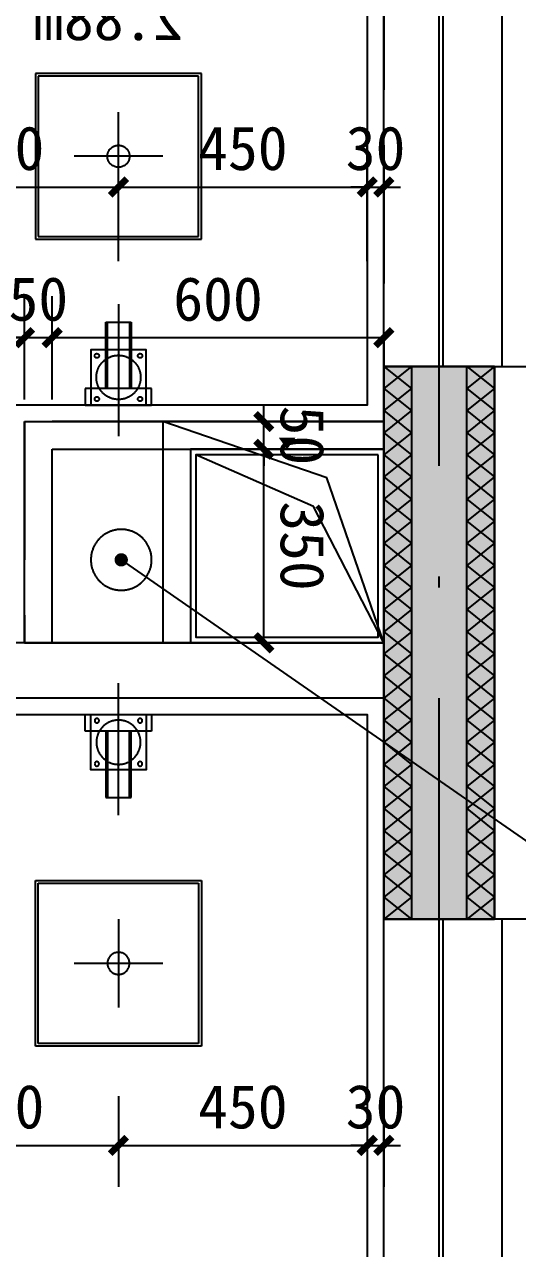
# Model space of a CAD drawing. Header units: millimetres. Extents: x -15 to 66915, y -15 to 18798.
# Drawn here: x 37035 to 37927, y 12467 to 14681 of the extents above; entities that cross this region are included whole.
import ezdxf
from ezdxf.xclip import XClip

# ---------------------------------------------------------------- set-up
doc = ezdxf.new("R2010")
doc.units = ezdxf.units.MM
doc.header["$LTSCALE"] = 1000
doc.header["$XCLIPFRAME"] = 2
for name, pattern in [('1#2#楼$0$DOTE', [2.42, 2, -0.2, 0.02, -0.2]), ('110-WC$0$DASH', [0.35, 0.25, -0.1]), ('110-墙体$0$给排水_排水-污水', [0]), ('DASH', [0.35, 0.25, -0.1])]:
    doc.linetypes.add(name, pattern=pattern)
doc.layers.get('Defpoints').update_dxf_attribs({"color": 4, "linetype": 'DASH'})
for name, color, linetype in [('1#2#楼$0$A-ANNO-DIMS', 3, 'Continuous'), ('1#2#楼$0$A-ANNO-DOTE', 10, '1#2#楼$0$DOTE'), ('1#2#楼$0$A-ANNO-IDEN', 3, 'Continuous'), ('1#2#楼$0$A-WALL-INSL', 241, 'Continuous'), ('110-WC$0$A-FLOR-SPCL', 225, 'Continuous'), ('110-WC$0$洁具', 225, 'Continuous'), ('110-墙体$0$A-COLU-CONC-HATC', 204, 'Continuous'), ('110-墙体$0$A-FLOR-UNDR', 177, 'Continuous'), ('110-墙体$0$A-FURN-MOVE', 47, 'Continuous'), ('110-墙体$0$A-WALL-BLOK', 131, 'Continuous'), ('110-墙体$0$A-WALL-CONC', 9, 'Continuous'), ('110-墙体$0$A-WALL-STUD', 133, 'Continuous'), ('110-墙体$0$P_drainage-sanitary', 93, '110-墙体$0$给排水_排水-污水'), ('110-墙体-东$0$A-DOOR', 51, 'Continuous'), ('110-墙体-东$0$A-WALL-CONC', 9, 'Continuous'), ('110-墙体-东-PC$0$A-ANNO-HATC-PATT', 8, 'Continuous')]:
    doc.layers.add(name, color=color, linetype=linetype)
doc.styles.add('1#2#楼$0$_TCH_DIM_T3', font='')
doc.styles.add('110-WC$0$_TCH_SPACE', font='')
doc.styles.get('1#2#楼$0$_TCH_DIM_T3').set_extended_font_data('SimSun')
doc.styles.get('110-WC$0$_TCH_SPACE').set_extended_font_data('SimSun')
doc.dimstyles.new('1#2#楼$0$_TCH_ARCH&&30', dxfattribs={"dimtxt": 79.303797, "dimasz": 30, "dimexe": 75, "dimexo": 90, "dimgap": 30, "dimtad": 1, "dimdec": 0, "dimzin": 0, "dimdsep": 46, "dimtxsty": '1#2#楼$0$_TCH_DIM_T3', "dimblk": '1#2#楼$0$_ArchTick', "dimcen": 0.09, "dimclrt": 7, "dimazin": 2, "dimtfac": 1, "dimtdec": 0, "dimtix": 1, "dimtmove": 2, "dimatfit": 3, "dimfxl": 100, "dimtolj": 1, "dimtzin": 0, "dimarcsym": 0})

# ---------------------------------------------------------------- blocks, each defined once
blk = doc.blocks.new('110-墙体$0$AUDIT_I_230620153711-0')
at = {"layer": '110-墙体$0$A-FLOR-UNDR'}
blk.add_lwpolyline([(0, 400), (400, 400), (400, 0), (0, 0)], close=True, dxfattribs=at)
blk.add_lwpolyline([(0, 0), (103.1, 298.2), (400, 400)], dxfattribs=at)
at = {"layer": '110-墙体$0$A-FURN-MOVE'}
blk.add_lwpolyline([(175, 350, 0, 30, 0), (175, 370.8, 30, 30, 0)], format="xyseb", dxfattribs=at)
for points in [[(0, 350), (350, 350), (350, 0), (0, 0)], [(10, 340), (340, 340), (340, 10), (10, 10)]]:
    blk.add_lwpolyline(points, close=True, dxfattribs=at)
blk.add_lwpolyline([(0, 0), (127.1, 246.7), (340, 340)], dxfattribs=at)
blk = doc.blocks.new('110-墙体')
at = {"layer": '110-墙体$0$A-COLU-CONC-HATC'}
for points in [[(-100, 6600), (-100, 6100), (100, 6100), (100, 6600)], [(100, 6100), (-100, 6100), (-100, 5600), (100, 5600)]]:
    blk.add_hatch(color=256, dxfattribs=at).paths.add_polyline_path(points)
at = {"layer": '110-墙体$0$A-WALL-BLOK'}
for p, q in [((100, 6100), (700, 6100)), ((700, 6100), (990, 6100)), ((100, 6000), (700, 6000)), ((700, 6000), (990, 6000))]:
    blk.add_line(p, q, dxfattribs=at)
at = {"layer": '110-墙体$0$A-WALL-CONC'}
for p, q in [((-100, 6600), (-100, 6100)), ((100, 6600), (-100, 6600)), ((100, 6600), (100, 6100)), ((-100, 6100), (-100, 5600)), ((100, 6100), (100, 5600)), ((100, 5600), (-100, 5600))]:
    blk.add_line(p, q, dxfattribs=at)
at = {"layer": '110-墙体$0$A-WALL-STUD'}
for p, q in [((750, 6500), (100, 6500)), ((100, 6450), (100, 6500)), ((750, 6100), (750, 6500)), ((700, 6450), (100, 6450)), ((700, 6100), (700, 6450))]:
    blk.add_line(p, q, dxfattribs=at)
at = {"layer": '110-墙体$0$P_drainage-sanitary'}
blk.add_circle((575, 6250), 55, dxfattribs=at)
at = {"layer": '110-墙体$0$A-FURN-MOVE'}
blk.add_blockref('110-墙体$0$AUDIT_I_230620153711-0', (100, 6100), dxfattribs=at)
blk = doc.blocks.new('110-WC$0$fffterthfhfghfghrtth')
at = {"color": 0, "ltscale": 300}
blk.add_line((-182.2, 0), (56.6, 0), dxfattribs=at)
at = {"color": 0, "linetype": '110-WC$0$DASH', "ltscale": 300}
for points in [[(-300, 150), (-600, 150), (-600, -150), (-300, -150)], [(-305, 145), (-595, 145), (-595, -145), (-305, -145)], [(-30, 60), (-30, -60), (0, -60), (0, 60)], [(-30, 23), (-30, -23), (-150, -23), (-150, 23)], [(-150, -20), (-150, 20), (-30, 20), (-30, -20)]]:
    blk.add_lwpolyline(points, close=True, dxfattribs=at)
for points in [[(-450, 80), (-450, -80)], [(-370, 0), (-530, 0)]]:
    blk.add_lwpolyline(points, dxfattribs=at)
blk.add_circle((-450, 0), 20, dxfattribs=at)
blk = doc.blocks.new('110-WC$0$A$C446C3F73')
at = {"layer": '110-WC$0$A-FLOR-SPCL'}
blk.add_lwpolyline([(-50, -50), (50, -50), (50, 50), (-50, 50)], close=True, dxfattribs=at)
for centre, radius in [((-39.1, 39.1), 4), ((0, 0), 40), ((39.1, 39.1), 4), ((-39.1, -39.1), 4), ((39.1, -39.1), 4)]:
    blk.add_circle(centre, radius, dxfattribs=at)
blk = doc.blocks.new('110-WC')
at = {"layer": '110-WC$0$A-FLOR-SPCL'}
for points in [[(1970, -100), (1970, -30), (30, -30), (30, -1170), (970, -1170), (970, -1570), (1970, -1570), (1970, -1000), (2000, -1000)], [(2550, -3300), (2550, -3270), (2620, -3270), (2620, -1730), (30, -1730), (30, -3270), (1650, -3270), (1650, -3300)]]:
    blk.add_lwpolyline(points, dxfattribs=at)
at = {"layer": 'Defpoints'}
for points in [[(0, -1600), (2000, -1600), (2000, 0), (0, 0)], [(0, -1200), (650, -1200), (650, -1600), (0, -1600)], [(0, -1700), (2650, -1700), (2650, -3300), (0, -3300)]]:
    blk.add_lwpolyline(points, close=True, dxfattribs=at)
at = {"layer": '110-WC$0$A-FLOR-SPCL', "xscale": -1, "rotation": 270}
blk.add_blockref('110-WC$0$A$C446C3F73', (480, -1120), dxfattribs=at)
at = {"layer": '110-WC$0$A-FLOR-SPCL', "rotation": 270}
blk.add_blockref('110-WC$0$A$C446C3F73', (480, -1780), dxfattribs=at)
at = {"layer": '110-WC$0$洁具', "extrusion": (0, 0, -1), "zscale": -1, "rotation": 270.0003015910824}
blk.add_blockref('110-WC$0$fffterthfhfghfghrtth', (-480, -1170), dxfattribs=at)
at = {"layer": '110-WC$0$洁具', "extrusion": (0, 0, -1), "xscale": -1, "zscale": -1, "rotation": 269.9996984089176}
blk.add_blockref('110-WC$0$fffterthfhfghfghrtth', (-480, -1730), dxfattribs=at)
at = {"layer": 'Defpoints', "style": '110-WC$0$_TCH_SPACE'}
blk.add_text('2.88m', height=79.3, dxfattribs=at).set_placement((363.1, -509.8))
blk = doc.blocks.new('110-墙体-东$0$$WINLIB2D$00000001')
at = {"color": 0}
for points in [[(-0.5, 0.5), (-0.5, -0.5)], [(-0.5, 0.5), (0.5, 0.5)], [(0.5, -0.5), (0.5, 0.5)], [(0.5, 0.1667), (-0.5, 0.1667)], [(0.5, -0.1667), (-0.5, -0.1667)], [(-0.5, -0.5), (0.5, -0.5)]]:
    blk.add_lwpolyline(points, dxfattribs=at)
blk = doc.blocks.new('110-墙体-东')
at = {"layer": '110-墙体-东$0$A-WALL-CONC'}
for p, q in [((-1119.9, 6600), (-919.9, 6600)), ((-1119.9, 5600), (-919.9, 5600))]:
    blk.add_line(p, q, dxfattribs=at)
at = {"layer": '110-墙体-东$0$A-DOOR', "xscale": -700, "yscale": -320, "zscale": 320, "rotation": 270}
for p in [(-959.9, 6950), (-959.9, 5250)]:
    blk.add_blockref('110-墙体-东$0$$WINLIB2D$00000001', p, dxfattribs=at)
blk = doc.blocks.new('110-墙体-东-PC$0$$LinePat$保温板1')
at = {"color": 0}
for p, q in [((0, 0), (16, -20)), ((0, -20), (16, 0))]:
    blk.add_line(p, q, dxfattribs=at)
blk = doc.blocks.new('110-墙体-东-PC')
at = {"layer": '110-墙体-东-PC$0$A-ANNO-HATC-PATT'}
for points in [[(-50, 5600), (-100, 5600), (-100, 6600), (-50, 6600)], [(100, 6600), (-100, 6600), (-100, 5600), (100, 5600)], [(100, 5600), (50, 5600), (50, 6600), (100, 6600)]]:
    blk.add_lwpolyline(points, close=True, dxfattribs=at)
at = {"layer": '110-墙体-东-PC$0$A-ANNO-HATC-PATT', "yscale": 2.5, "zscale": 2.5}
for p, xscale, rotation in [((-50, 6600), 2.500012970085108, 270.0000161383993), ((100, 6600), 2.500012970066334, 270.0000159759697), ((-50, 6560), 2.500012970085108, 270.0000161383993), ((100, 6560), 2.500012970066334, 270.0000159759697), ((-50, 6520), 2.500012970085108, 270.0000161383993), ((100, 6520), 2.500012970066334, 270.0000159759697), ((-50, 6480), 2.500012970085108, 270.0000161383993), ((100, 6480), 2.500012970066334, 270.0000159759697), ((-50, 6440), 2.500012970085108, 270.0000161383993), ((100, 6440), 2.500012970066334, 270.0000159759697), ((-50, 6400), 2.500012970085108, 270.0000161383993), ((100, 6400), 2.500012970066334, 270.0000159759697), ((-50, 6360), 2.500012970085108, 270.0000161383993), ((100, 6360), 2.500012970066334, 270.0000159759697), ((-50, 6320), 2.500012970085108, 270.0000161383993), ((100, 6320), 2.500012970066334, 270.0000159759697), ((-50, 6280), 2.500012970085108, 270.0000161383993), ((100, 6280), 2.500012970066334, 270.0000159759697), ((-50, 6240), 2.500012970085108, 270.0000161383993), ((100, 6240), 2.500012970066334, 270.0000159759697), ((-50, 6200), 2.500012970085108, 270.0000161383993), ((100, 6200), 2.500012970066334, 270.0000159759697), ((-50, 6160), 2.500012970085108, 270.0000161383993), ((100, 6160), 2.500012970066334, 270.0000159759697), ((-50, 6120), 2.500012970085108, 270.0000161383993), ((100, 6120), 2.500012970066334, 270.0000159759697), ((-50, 6080), 2.500012970085108, 270.0000161383993), ((100, 6080), 2.500012970066334, 270.0000159759697), ((-50, 6040), 2.500012970085108, 270.0000161383993), ((100, 6040), 2.500012970066334, 270.0000159759697), ((-50, 6000), 2.500012970085108, 270.0000161383993), ((100, 6000), 2.500012970066334, 270.0000159759697), ((-50, 5960), 2.500012970085108, 270.0000161383993), ((100, 5960), 2.500012970066334, 270.0000159759697), ((-50, 5920), 2.500012970085108, 270.0000161383993), ((100, 5920), 2.500012970066334, 270.0000159759697), ((-50, 5880), 2.500012970085108, 270.0000161383993), ((100, 5880), 2.500012970066334, 270.0000159759697), ((-50, 5840), 2.500012970085108, 270.0000161383993), ((100, 5840), 2.500012970066334, 270.0000159759697), ((-50, 5800), 2.500012970085108, 270.0000161383993), ((100, 5800), 2.500012970066334, 270.0000159759697), ((-50, 5760), 2.500012970085108, 270.0000161383993), ((100, 5760), 2.500012970066334, 270.0000159759697), ((-50, 5720), 2.500012970085108, 270.0000161383993), ((100, 5720), 2.500012970066334, 270.0000159759697), ((-50, 5680), 2.500012970085108, 270.0000161383993), ((100, 5680), 2.500012970066334, 270.0000159759697), ((-50, 5640), 2.500012970085108, 270.0000161383993), ((100, 5640), 2.500012970066334, 270.0000159759697)]:
    blk.add_blockref('110-墙体-东-PC$0$$LinePat$保温板1', p, dxfattribs=dict(at, xscale=xscale, rotation=rotation))
blk = doc.blocks.new('1#2#楼$0$bgtb')
ref = blk.add_blockref('110-墙体', (6450, -10000), dxfattribs=dict(xscale=-1))
XClip(ref).set_block_clipping_path([(10449.9188188711, -2099.9999999995), (-900.0811811288, -2099.9999999995), (-900, 11600.0002523363), (7750, 11600.0002523363), (7750, 4300), (10449.9999999999, 4300)])
blk.add_blockref('110-墙体-东-PC', (6450, -10000))
ref = blk.add_blockref('110-WC', (6350, -2300), dxfattribs=dict(xscale=-1))
XClip(ref).set_block_clipping_path([(10349.9188188711, -9799.9999239819), (-1000.0811811288, -9799.9999239819), (-1000, 3900.000328354), (7650, 3900.000328354), (7650, -3399.9999239824), (10349.9999999999, -3399.9999239823)])
at = {"layer": '1#2#楼$0$A-WALL-INSL'}
blk.add_blockref('110-墙体-东', (7469.9, -10000), dxfattribs=at)
blk = doc.blocks.new('1#2#楼$0$_ArchTick')
at = {"color": 0, "linetype": 'ByBlock', "const_width": 0.4}
blk.add_lwpolyline([(-0.5, -0.5), (0.5, 0.5)], dxfattribs=at)
blk = doc.blocks.new('*D764')
at = {"layer": '1#2#楼$0$A-ANNO-DIMS', "color": 0, "lineweight": -2, "transparency": 16777216}
for p, q in [((36745.5, 14002.7), (36745.5, 14189.6)), ((37035.5, 14002.7), (37035.5, 14189.6)), ((36745.5, 14114.6), (37035.5, 14114.6))]:
    blk.add_line(p, q, dxfattribs=at)
at = {"layer": 'Defpoints', "color": 0, "transparency": 16777216}
for p in [(37035.5, 14114.6), (36745.5, 13912.7), (37035.5, 13912.7)]:
    blk.add_point(p, dxfattribs=at)
at = {"layer": '1#2#楼$0$A-ANNO-DIMS', "color": 0, "lineweight": -2, "transparency": 16777216, "xscale": 30, "yscale": 30, "zscale": 30, "rotation": 180}
blk.add_blockref('1#2#楼$0$_ArchTick', (36745.5, 14114.6), dxfattribs=at)
at = {"layer": '1#2#楼$0$A-ANNO-DIMS', "color": 0, "lineweight": -2, "transparency": 16777216, "xscale": 30, "yscale": 30, "zscale": 30}
blk.add_blockref('1#2#楼$0$_ArchTick', (37035.5, 14114.6), dxfattribs=at)
at = {"layer": '1#2#楼$0$A-ANNO-DIMS', "color": 7, "transparency": 16777216, "insert": (36890.5, 14184.2), "char_height": 79.3, "attachment_point": 5, "style": '1#2#楼$0$_TCH_DIM_T3'}
blk.add_mtext('\\A1;290', dxfattribs=at)
blk = doc.blocks.new('*D765')
at = {"layer": '1#2#楼$0$A-ANNO-DIMS', "color": 0, "lineweight": -2, "transparency": 16777216}
for p, q in [((37035.5, 14002.7), (37035.5, 14189.6)), ((37085.5, 14002.7), (37085.5, 14189.6)), ((37035.5, 14114.6), (37005.5, 14114.6)), ((37035.5, 14114.6), (37085.5, 14114.6)), ((37085.5, 14114.6), (37115.5, 14114.6))]:
    blk.add_line(p, q, dxfattribs=at)
at = {"layer": 'Defpoints', "color": 0, "transparency": 16777216}
for p in [(37085.5, 14114.6), (37035.5, 13912.7), (37085.5, 13912.7)]:
    blk.add_point(p, dxfattribs=at)
at = {"layer": '1#2#楼$0$A-ANNO-DIMS', "color": 0, "lineweight": -2, "transparency": 16777216, "xscale": 30, "yscale": 30, "zscale": 30}
blk.add_blockref('1#2#楼$0$_ArchTick', (37035.5, 14114.6), dxfattribs=at)
at = {"layer": '1#2#楼$0$A-ANNO-DIMS', "color": 0, "lineweight": -2, "transparency": 16777216, "xscale": 30, "yscale": 30, "zscale": 30, "rotation": 180}
blk.add_blockref('1#2#楼$0$_ArchTick', (37085.5, 14114.6), dxfattribs=at)
at = {"layer": '1#2#楼$0$A-ANNO-DIMS', "color": 7, "transparency": 16777216, "insert": (37060.5, 14184.2), "char_height": 79.3, "attachment_point": 5, "style": '1#2#楼$0$_TCH_DIM_T3'}
blk.add_mtext('\\A1;50', dxfattribs=at)
blk = doc.blocks.new('*D766')
at = {"layer": '1#2#楼$0$A-ANNO-DIMS', "color": 0, "lineweight": -2, "transparency": 16777216}
for p, q in [((37085.5, 14002.7), (37085.5, 14189.6)), ((37685.5, 14002.7), (37685.5, 14189.6)), ((37085.5, 14114.6), (37685.5, 14114.6))]:
    blk.add_line(p, q, dxfattribs=at)
at = {"layer": 'Defpoints', "color": 0, "transparency": 16777216}
for p in [(37685.5, 14114.6), (37085.5, 13912.7), (37685.5, 13912.7)]:
    blk.add_point(p, dxfattribs=at)
at = {"layer": '1#2#楼$0$A-ANNO-DIMS', "color": 0, "lineweight": -2, "transparency": 16777216, "xscale": 30, "yscale": 30, "zscale": 30, "rotation": 180}
blk.add_blockref('1#2#楼$0$_ArchTick', (37085.5, 14114.6), dxfattribs=at)
at = {"layer": '1#2#楼$0$A-ANNO-DIMS', "color": 0, "lineweight": -2, "transparency": 16777216, "xscale": 30, "yscale": 30, "zscale": 30}
blk.add_blockref('1#2#楼$0$_ArchTick', (37685.5, 14114.6), dxfattribs=at)
at = {"layer": '1#2#楼$0$A-ANNO-DIMS', "color": 7, "transparency": 16777216, "insert": (37385.5, 14184.2), "char_height": 79.3, "attachment_point": 5, "style": '1#2#楼$0$_TCH_DIM_T3'}
blk.add_mtext('\\A1;600', dxfattribs=at)
blk = doc.blocks.new('*D823')
at = {"layer": '1#2#楼$0$A-ANNO-DIMS', "color": 0, "lineweight": -2, "transparency": 16777216}
for p, q in [((36775.5, 12742.7), (36775.5, 12578.4)), ((37205.5, 12742.7), (37205.5, 12578.4)), ((36775.5, 12653.4), (37205.5, 12653.4))]:
    blk.add_line(p, q, dxfattribs=at)
at = {"layer": 'Defpoints', "color": 0, "transparency": 16777216}
for p in [(36775.5, 12832.7), (37205.5, 12832.7), (37205.5, 12653.4)]:
    blk.add_point(p, dxfattribs=at)
at = {"layer": '1#2#楼$0$A-ANNO-DIMS', "color": 0, "lineweight": -2, "transparency": 16777216, "xscale": 30, "yscale": 30, "zscale": 30, "rotation": 180}
blk.add_blockref('1#2#楼$0$_ArchTick', (36775.5, 12653.4), dxfattribs=at)
at = {"layer": '1#2#楼$0$A-ANNO-DIMS', "color": 0, "lineweight": -2, "transparency": 16777216, "xscale": 30, "yscale": 30, "zscale": 30}
blk.add_blockref('1#2#楼$0$_ArchTick', (37205.5, 12653.4), dxfattribs=at)
at = {"layer": '1#2#楼$0$A-ANNO-DIMS', "color": 7, "transparency": 16777216, "insert": (36990.5, 12723.1), "char_height": 79.3, "attachment_point": 5, "style": '1#2#楼$0$_TCH_DIM_T3'}
blk.add_mtext('\\A1;430', dxfattribs=at)
blk = doc.blocks.new('*D824')
at = {"layer": '1#2#楼$0$A-ANNO-DIMS', "color": 0, "lineweight": -2, "transparency": 16777216}
for p, q in [((37205.5, 12742.7), (37205.5, 12578.4)), ((37655.5, 12742.7), (37655.5, 12578.4)), ((37205.5, 12653.4), (37655.5, 12653.4))]:
    blk.add_line(p, q, dxfattribs=at)
at = {"layer": 'Defpoints', "color": 0, "transparency": 16777216}
for p in [(37205.5, 12832.7), (37655.5, 12832.7), (37655.5, 12653.4)]:
    blk.add_point(p, dxfattribs=at)
at = {"layer": '1#2#楼$0$A-ANNO-DIMS', "color": 0, "lineweight": -2, "transparency": 16777216, "xscale": 30, "yscale": 30, "zscale": 30, "rotation": 180}
blk.add_blockref('1#2#楼$0$_ArchTick', (37205.5, 12653.4), dxfattribs=at)
at = {"layer": '1#2#楼$0$A-ANNO-DIMS', "color": 0, "lineweight": -2, "transparency": 16777216, "xscale": 30, "yscale": 30, "zscale": 30}
blk.add_blockref('1#2#楼$0$_ArchTick', (37655.5, 12653.4), dxfattribs=at)
at = {"layer": '1#2#楼$0$A-ANNO-DIMS', "color": 7, "transparency": 16777216, "insert": (37430.5, 12723.1), "char_height": 79.3, "attachment_point": 5, "style": '1#2#楼$0$_TCH_DIM_T3'}
blk.add_mtext('\\A1;450', dxfattribs=at)
blk = doc.blocks.new('*D825')
at = {"layer": '1#2#楼$0$A-ANNO-DIMS', "color": 0, "lineweight": -2, "transparency": 16777216}
for p, q in [((37655.5, 12742.7), (37655.5, 12578.4)), ((37685.5, 12742.7), (37685.5, 12578.4)), ((37655.5, 12653.4), (37625.5, 12653.4)), ((37655.5, 12653.4), (37685.5, 12653.4)), ((37685.5, 12653.4), (37715.5, 12653.4))]:
    blk.add_line(p, q, dxfattribs=at)
at = {"layer": 'Defpoints', "color": 0, "transparency": 16777216}
for p in [(37655.5, 12832.7), (37685.5, 12832.7), (37685.5, 12653.4)]:
    blk.add_point(p, dxfattribs=at)
at = {"layer": '1#2#楼$0$A-ANNO-DIMS', "color": 0, "lineweight": -2, "transparency": 16777216, "xscale": 30, "yscale": 30, "zscale": 30}
blk.add_blockref('1#2#楼$0$_ArchTick', (37655.5, 12653.4), dxfattribs=at)
at = {"layer": '1#2#楼$0$A-ANNO-DIMS', "color": 0, "lineweight": -2, "transparency": 16777216, "xscale": 30, "yscale": 30, "zscale": 30, "rotation": 180}
blk.add_blockref('1#2#楼$0$_ArchTick', (37685.5, 12653.4), dxfattribs=at)
at = {"layer": '1#2#楼$0$A-ANNO-DIMS', "color": 7, "transparency": 16777216, "insert": (37670.5, 12723.1), "char_height": 79.3, "attachment_point": 5, "style": '1#2#楼$0$_TCH_DIM_T3'}
blk.add_mtext('\\A1;30', dxfattribs=at)
blk = doc.blocks.new('*D840')
at = {"layer": '1#2#楼$0$A-ANNO-DIMS', "color": 0, "lineweight": -2, "transparency": 16777216}
for p, q in [((36775.5, 14252.7), (36775.5, 14462.1)), ((37205.5, 14252.7), (37205.5, 14462.1)), ((36775.5, 14387.1), (37205.5, 14387.1))]:
    blk.add_line(p, q, dxfattribs=at)
at = {"layer": 'Defpoints', "color": 0, "transparency": 16777216}
for p in [(37205.5, 14387.1), (36775.5, 14162.7), (37205.5, 14162.7)]:
    blk.add_point(p, dxfattribs=at)
at = {"layer": '1#2#楼$0$A-ANNO-DIMS', "color": 0, "lineweight": -2, "transparency": 16777216, "xscale": 30, "yscale": 30, "zscale": 30, "rotation": 180}
blk.add_blockref('1#2#楼$0$_ArchTick', (36775.5, 14387.1), dxfattribs=at)
at = {"layer": '1#2#楼$0$A-ANNO-DIMS', "color": 0, "lineweight": -2, "transparency": 16777216, "xscale": 30, "yscale": 30, "zscale": 30}
blk.add_blockref('1#2#楼$0$_ArchTick', (37205.5, 14387.1), dxfattribs=at)
at = {"layer": '1#2#楼$0$A-ANNO-DIMS', "color": 7, "transparency": 16777216, "insert": (36990.5, 14456.8), "char_height": 79.3, "attachment_point": 5, "style": '1#2#楼$0$_TCH_DIM_T3'}
blk.add_mtext('\\A1;430', dxfattribs=at)
blk = doc.blocks.new('*D841')
at = {"layer": '1#2#楼$0$A-ANNO-DIMS', "color": 0, "lineweight": -2, "transparency": 16777216}
for p, q in [((37205.5, 14252.7), (37205.5, 14462.1)), ((37655.5, 14252.7), (37655.5, 14462.1)), ((37205.5, 14387.1), (37655.5, 14387.1))]:
    blk.add_line(p, q, dxfattribs=at)
at = {"layer": 'Defpoints', "color": 0, "transparency": 16777216}
for p in [(37655.5, 14387.1), (37205.5, 14162.7), (37655.5, 14162.7)]:
    blk.add_point(p, dxfattribs=at)
at = {"layer": '1#2#楼$0$A-ANNO-DIMS', "color": 0, "lineweight": -2, "transparency": 16777216, "xscale": 30, "yscale": 30, "zscale": 30, "rotation": 180}
blk.add_blockref('1#2#楼$0$_ArchTick', (37205.5, 14387.1), dxfattribs=at)
at = {"layer": '1#2#楼$0$A-ANNO-DIMS', "color": 0, "lineweight": -2, "transparency": 16777216, "xscale": 30, "yscale": 30, "zscale": 30}
blk.add_blockref('1#2#楼$0$_ArchTick', (37655.5, 14387.1), dxfattribs=at)
at = {"layer": '1#2#楼$0$A-ANNO-DIMS', "color": 7, "transparency": 16777216, "insert": (37430.5, 14456.8), "char_height": 79.3, "attachment_point": 5, "style": '1#2#楼$0$_TCH_DIM_T3'}
blk.add_mtext('\\A1;450', dxfattribs=at)
blk = doc.blocks.new('*D842')
at = {"layer": '1#2#楼$0$A-ANNO-DIMS', "color": 0, "lineweight": -2, "transparency": 16777216}
for p, q in [((37655.5, 14252.7), (37655.5, 14462.1)), ((37685.5, 14252.7), (37685.5, 14462.1)), ((37655.5, 14387.1), (37625.5, 14387.1)), ((37655.5, 14387.1), (37685.5, 14387.1)), ((37685.5, 14387.1), (37715.5, 14387.1))]:
    blk.add_line(p, q, dxfattribs=at)
at = {"layer": 'Defpoints', "color": 0, "transparency": 16777216}
for p in [(37685.5, 14387.1), (37655.5, 14162.7), (37685.5, 14162.7)]:
    blk.add_point(p, dxfattribs=at)
at = {"layer": '1#2#楼$0$A-ANNO-DIMS', "color": 0, "lineweight": -2, "transparency": 16777216, "xscale": 30, "yscale": 30, "zscale": 30}
blk.add_blockref('1#2#楼$0$_ArchTick', (37655.5, 14387.1), dxfattribs=at)
at = {"layer": '1#2#楼$0$A-ANNO-DIMS', "color": 0, "lineweight": -2, "transparency": 16777216, "xscale": 30, "yscale": 30, "zscale": 30, "rotation": 180}
blk.add_blockref('1#2#楼$0$_ArchTick', (37685.5, 14387.1), dxfattribs=at)
at = {"layer": '1#2#楼$0$A-ANNO-DIMS', "color": 7, "transparency": 16777216, "insert": (37670.5, 14456.8), "char_height": 79.3, "attachment_point": 5, "style": '1#2#楼$0$_TCH_DIM_T3'}
blk.add_mtext('\\A1;30', dxfattribs=at)
blk = doc.blocks.new('*D843')
at = {"layer": '1#2#楼$0$A-ANNO-DIMS', "color": 0, "lineweight": -2, "transparency": 16777216}
for p, q in [((37595.5, 13912.7), (37393.2, 13912.7)), ((37468.2, 13562.7), (37468.2, 13912.7)), ((37595.5, 13562.7), (37393.2, 13562.7))]:
    blk.add_line(p, q, dxfattribs=at)
at = {"layer": 'Defpoints', "color": 0, "transparency": 16777216}
for p in [(37468.2, 13912.7), (37685.5, 13912.7), (37685.5, 13562.7)]:
    blk.add_point(p, dxfattribs=at)
at = {"layer": '1#2#楼$0$A-ANNO-DIMS', "color": 0, "lineweight": -2, "transparency": 16777216, "xscale": 30, "yscale": 30, "zscale": 30}
for p, rotation in [((37468.2, 13912.7), 90.0006495558116), ((37468.2, 13562.7), 270.0006495558116)]:
    blk.add_blockref('1#2#楼$0$_ArchTick', p, dxfattribs=dict(at, rotation=rotation))
at = {"layer": '1#2#楼$0$A-ANNO-DIMS', "color": 7, "transparency": 16777216, "insert": (37537.9, 13737.7), "char_height": 79.3, "attachment_point": 5, "rotation": 270.0006, "style": '1#2#楼$0$_TCH_DIM_T3'}
blk.add_mtext('\\A1;350', dxfattribs=at)
blk = doc.blocks.new('*D844')
at = {"layer": '1#2#楼$0$A-ANNO-DIMS', "color": 0, "lineweight": -2, "transparency": 16777216}
for p, q in [((37468.2, 13962.7), (37468.2, 13992.7)), ((37595.5, 13962.7), (37393.2, 13962.7)), ((37468.2, 13912.7), (37468.2, 13962.7)), ((37595.5, 13912.7), (37393.2, 13912.7)), ((37468.2, 13912.7), (37468.2, 13882.7))]:
    blk.add_line(p, q, dxfattribs=at)
at = {"layer": 'Defpoints', "color": 0, "transparency": 16777216}
for p in [(37468.2, 13962.7), (37685.5, 13962.7), (37685.5, 13912.7)]:
    blk.add_point(p, dxfattribs=at)
at = {"layer": '1#2#楼$0$A-ANNO-DIMS', "color": 0, "lineweight": -2, "transparency": 16777216, "xscale": 30, "yscale": 30, "zscale": 30}
for p, rotation in [((37468.2, 13962.7), 270.0006495558093), ((37468.2, 13912.7), 90.0006495558093)]:
    blk.add_blockref('1#2#楼$0$_ArchTick', p, dxfattribs=dict(at, rotation=rotation))
at = {"layer": '1#2#楼$0$A-ANNO-DIMS', "color": 7, "transparency": 16777216, "insert": (37537.8, 13937.7), "char_height": 79.3, "attachment_point": 5, "rotation": 270.0006, "style": '1#2#楼$0$_TCH_DIM_T3'}
blk.add_mtext('\\A1;50', dxfattribs=at)
blk = doc.blocks.new('1#2#楼')
ref = blk.add_blockref('1#2#楼$0$bgtb', (31335.5, 17462.7))
XClip(ref).set_block_clipping_path([(2600, -6000.0000866573), (7200.005123674, -1800.0146632848)])
at = {"layer": '1#2#楼$0$A-ANNO-DOTE'}
blk.add_lwpolyline([(37785.5, 11462.7), (37785.5, 15662.6)], dxfattribs=at)
at = {"layer": '1#2#楼$0$A-ANNO-IDEN'}
blk.add_line((37210.5, 13712.7), (38353.1, 12919.3), dxfattribs=at)
at = {"layer": '1#2#楼$0$A-ANNO-IDEN', "const_width": 12}
blk.add_lwpolyline([(37205.5, 13716.1, 1), (37215.4, 13709.2, 1)], format="xyb", close=True, dxfattribs=at)
at = {"layer": '1#2#楼$0$A-ANNO-DIMS'}
for p1, p2, distance, picture, middle in [((36775.5, 14162.7), (37205.5, 14162.7), 224.4, '*D840', (36990.5, 14456.8)), ((37205.5, 14162.7), (37655.5, 14162.7), 224.4, '*D841', (37430.5, 14456.8)), ((37655.5, 14162.7), (37685.5, 14162.7), 224.4, '*D842', (37670.5, 14456.8)), ((36745.5, 13912.7), (37035.5, 13912.7), 201.9, '*D764', (36890.5, 14184.2)), ((37035.5, 13912.7), (37085.5, 13912.7), 201.9, '*D765', (37060.5, 14184.2)), ((37085.5, 13912.7), (37685.5, 13912.7), 201.9, '*D766', (37385.5, 14184.2)), ((37685.5, 13912.7), (37685.5, 13962.7), 217.3, '*D844', (37537.8, 13937.7)), ((37685.5, 13562.7), (37685.5, 13912.7), 217.3, '*D843', (37537.9, 13737.7)), ((36775.5, 12832.7), (37205.5, 12832.7), -179.2, '*D823', (36990.5, 12723.1)), ((37205.5, 12832.7), (37655.5, 12832.7), -179.2, '*D824', (37430.5, 12723.1)), ((37655.5, 12832.7), (37685.5, 12832.7), -179.2, '*D825', (37670.5, 12723.1))]:
    dim = blk.add_aligned_dim(p1=p1, p2=p2, distance=distance, dimstyle='1#2#楼$0$_TCH_ARCH&&30', dxfattribs=at)
    dim.commit()
    dim.dimension.update_dxf_attribs({"geometry": picture, "text_midpoint": middle})

msp = doc.modelspace()

# ---------------------------------------------------------------- block references
msp.add_blockref('1#2#楼', (0, 0))

doc.saveas('drawing.dxf')
